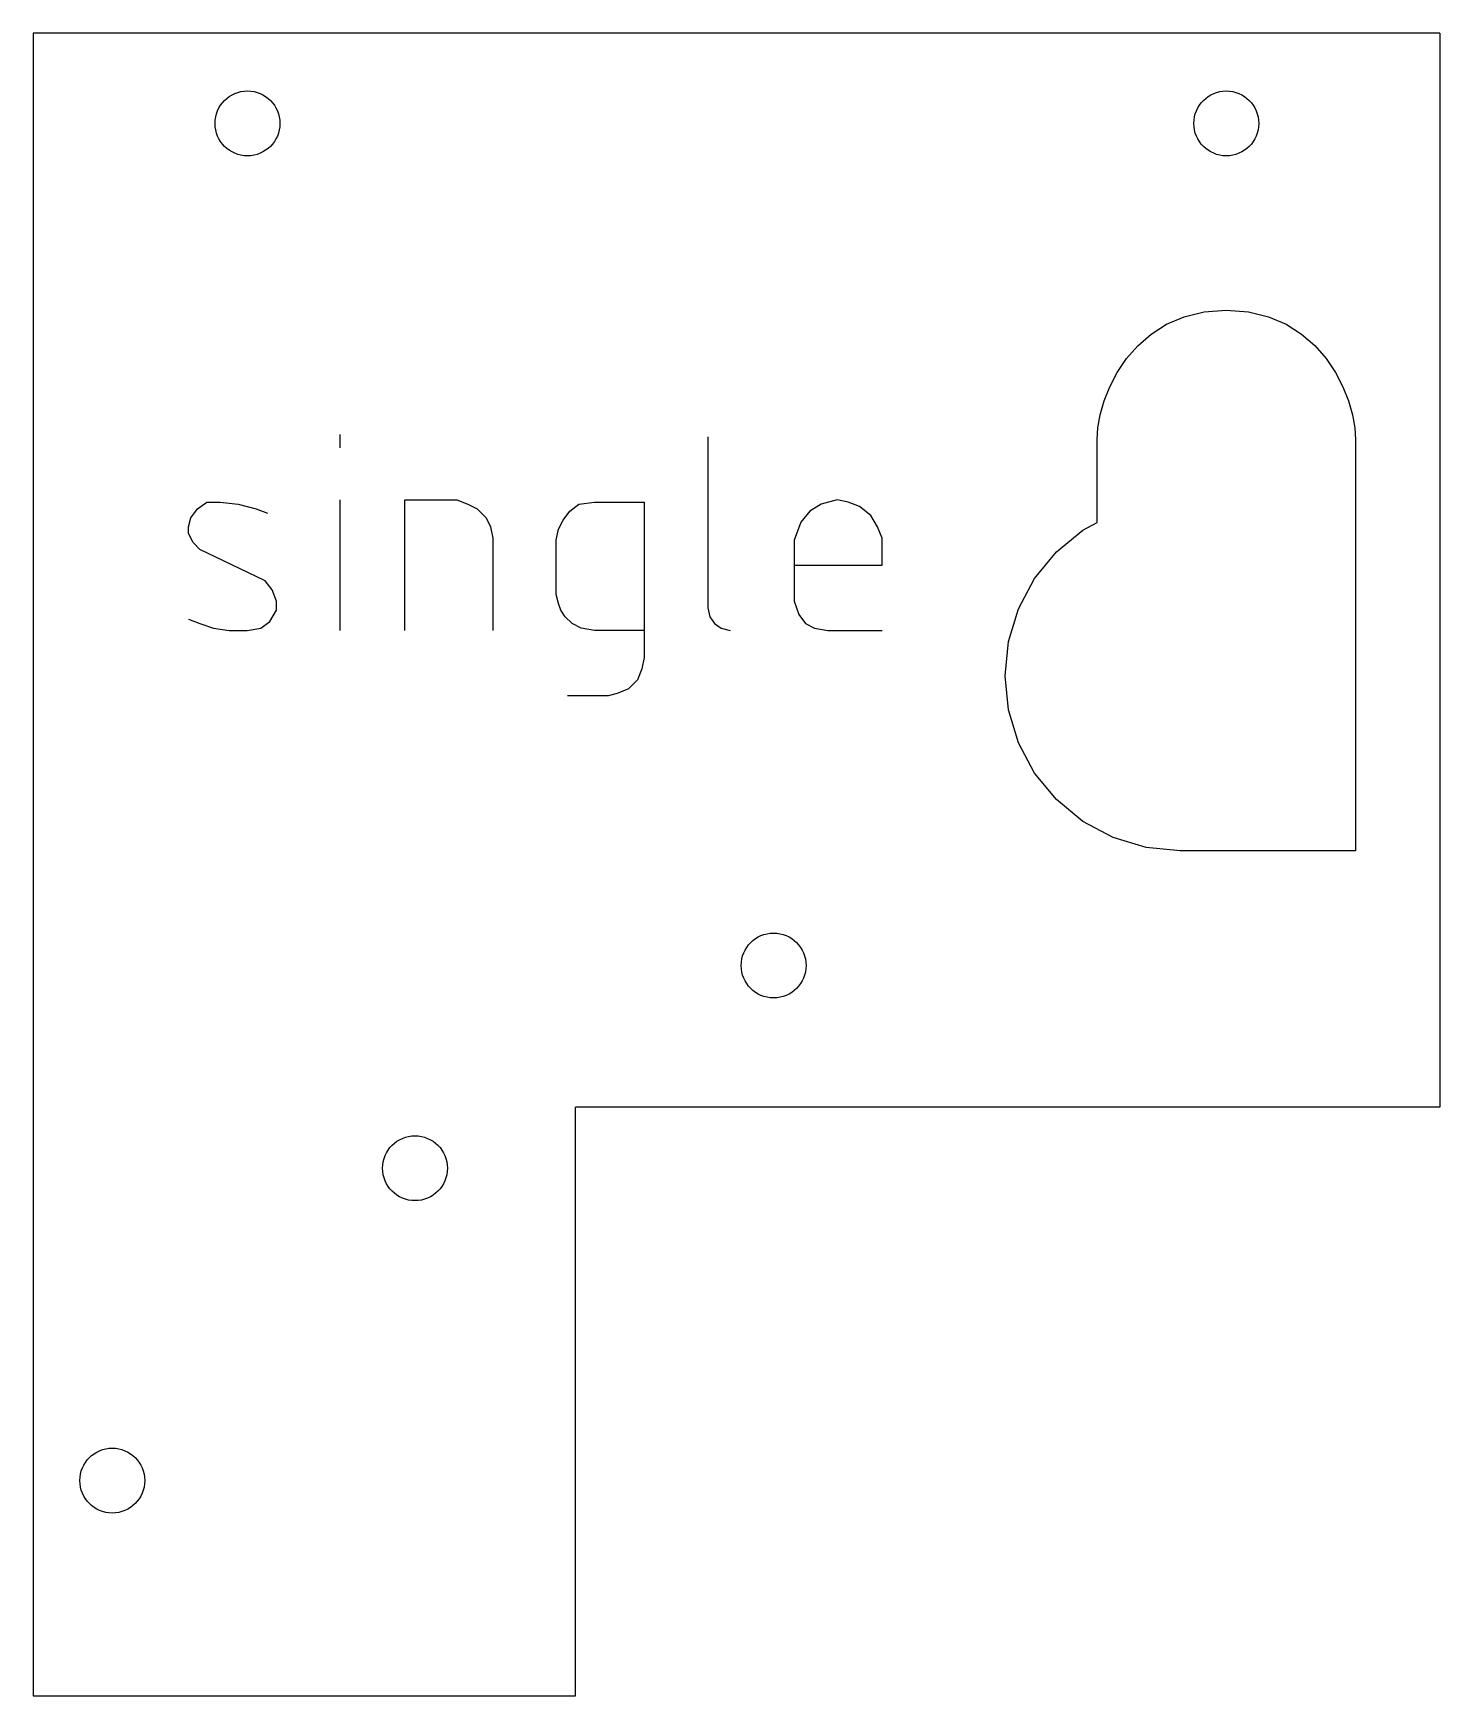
# Model space of a CAD drawing. Extents: x -271 to -206, y 5.3 to 82.2.
import ezdxf

# ---------------------------------------------------------------- set-up
doc = ezdxf.new("R2010")
doc.units = 0
doc.header["$MEASUREMENT"] = 0
doc.layers.add('CORTE', color=1, linetype='CONTINUOUS')

msp = doc.modelspace()

# ---------------------------------------------------------------- linework, layer by layer
at = {"layer": 'CORTE', "color": 1, "linetype": 'ByBlock'}
for p, q in [((-206.011, 82.164, -24.7), (-271.047, 82.163, -24.7)), ((-271.047, 82.163, -24.7), (-271.047, 5.279, -24.7)), ((-206.011, 82.164, -24.7), (-206.011, 32.5, -24.7)), ((-217.83, 69.051, -24.7), (-216.91, 69.275, -24.7)), ((-216.91, 69.275, -24.7), (-215.88, 69.355, -24.7)), ((-215.88, 69.355, -24.7), (-214.85, 69.276, -24.7)), ((-214.85, 69.276, -24.7), (-213.929, 69.053, -24.7)), ((-219.359, 68.25, -24.7), (-218.645, 68.702, -24.7)), ((-218.645, 68.702, -24.7), (-217.83, 69.051, -24.7)), ((-213.929, 69.053, -24.7), (-213.114, 68.704, -24.7)), ((-213.114, 68.704, -24.7), (-212.4, 68.252, -24.7)), ((-220.496, 67.117, -24.7), (-219.974, 67.715, -24.7)), ((-219.974, 67.715, -24.7), (-219.359, 68.25, -24.7)), ((-212.4, 68.252, -24.7), (-211.784, 67.717, -24.7)), ((-211.784, 67.717, -24.7), (-211.263, 67.119, -24.7)), ((-220.927, 66.478, -24.7), (-220.496, 67.117, -24.7)), ((-211.263, 67.119, -24.7), (-210.832, 66.48, -24.7)), ((-221.272, 65.818, -24.7), (-220.927, 66.478, -24.7)), ((-210.832, 66.48, -24.7), (-210.488, 65.819, -24.7)), ((-221.534, 65.157, -24.7), (-221.272, 65.818, -24.7)), ((-210.488, 65.819, -24.7), (-210.226, 65.158, -24.7)), ((-221.716, 64.517, -24.7), (-221.534, 65.157, -24.7)), ((-210.226, 65.158, -24.7), (-210.045, 64.517, -24.7)), ((-221.857, 63.378, -24.7), (-221.823, 63.917, -24.7)), ((-221.823, 63.917, -24.7), (-221.716, 64.517, -24.7)), ((-210.045, 64.517, -24.7), (-209.938, 63.917, -24.7)), ((-209.938, 63.917, -24.7), (-209.904, 63.378, -24.7)), ((-221.857, 59.535, -24.7), (-221.857, 63.378, -24.7)), ((-209.904, 63.378, -24.7), (-209.904, 44.35, -24.7)), ((-222.511, 59.185, -24.7), (-221.857, 59.535, -24.7)), ((-223.739, 58.178, -24.7), (-222.511, 59.185, -24.7)), ((-224.746, 56.951, -24.7), (-223.739, 58.178, -24.7)), ((-225.494, 55.55, -24.7), (-224.746, 56.951, -24.7)), ((-225.955, 54.031, -24.7), (-225.494, 55.55, -24.7)), ((-226.111, 52.45, -24.7), (-225.955, 54.031, -24.7)), ((-225.955, 50.87, -24.7), (-226.111, 52.45, -24.7)), ((-225.494, 49.351, -24.7), (-225.955, 50.87, -24.7)), ((-224.746, 47.95, -24.7), (-225.494, 49.351, -24.7)), ((-223.739, 46.723, -24.7), (-224.746, 47.95, -24.7)), ((-222.511, 45.716, -24.7), (-223.739, 46.723, -24.7)), ((-221.111, 44.967, -24.7), (-222.511, 45.716, -24.7)), ((-219.591, 44.506, -24.7), (-221.111, 44.967, -24.7)), ((-218.011, 44.35, -24.7), (-219.591, 44.506, -24.7)), ((-209.904, 44.35, -24.7), (-218.011, 44.35, -24.7)), ((-206.011, 32.5, -24.7), (-245.974, 32.5, -24.7)), ((-245.974, 5.279, -24.7), (-245.974, 32.5, -24.7)), ((-271.047, 5.279, -24.7), (-245.974, 5.279, -24.7))]:
    msp.add_line(p, q, dxfattribs=at)
at = {"layer": 'CORTE', "color": 2, "linetype": 'Continuous'}
for p, q in [((-256.862, 62.984), (-256.862, 63.609)), ((-256.862, 54.546), (-256.862, 60.588))]:
    msp.add_line(p, q, dxfattribs=at)
for points in [[(-239.862, 63.505), (-239.862, 55.588), (-239.757, 55.171), (-239.549, 54.859), (-239.237, 54.651), (-238.82, 54.546)], [(-263.862, 55.067), (-263.341, 54.859), (-262.716, 54.651), (-261.987, 54.546), (-261.153, 54.546), (-260.528, 54.651), (-260.112, 54.963), (-259.799, 55.484), (-259.799, 55.901), (-260.007, 56.421), (-260.32, 56.838), (-260.737, 57.046), (-263.341, 58.296), (-263.653, 58.609), (-263.862, 59.026), (-263.862, 59.338), (-263.757, 59.755), (-263.445, 60.171), (-263.028, 60.484), (-262.403, 60.484), (-261.57, 60.38), (-260.737, 60.171), (-260.216, 59.963)], [(-253.862, 54.546), (-253.862, 60.588), (-251.466, 60.588), (-250.945, 60.38), (-250.528, 60.171), (-250.112, 59.755), (-249.903, 59.338), (-249.799, 58.817), (-249.799, 54.546)], [(-242.799, 54.546), (-245.091, 54.546), (-245.716, 54.651), (-246.132, 54.859), (-246.445, 55.171), (-246.653, 55.484), (-246.757, 55.796), (-246.862, 56.213), (-246.862, 58.713), (-246.757, 59.234), (-246.549, 59.651), (-246.237, 60.067), (-245.82, 60.38), (-245.091, 60.484), (-242.799, 60.484), (-242.799, 53.296), (-242.903, 52.776), (-243.112, 52.255), (-243.528, 51.838), (-244.049, 51.63), (-244.466, 51.526), (-246.341, 51.526)], [(-235.862, 57.567), (-231.799, 57.567), (-231.799, 58.817), (-232.007, 59.338), (-232.32, 59.859), (-232.841, 60.276), (-233.362, 60.484), (-233.882, 60.588), (-234.612, 60.38), (-235.132, 60.067), (-235.549, 59.546), (-235.862, 58.713), (-235.862, 55.901), (-235.653, 55.276), (-235.341, 54.859), (-234.924, 54.651), (-234.299, 54.546), (-231.799, 54.546)]]:
    msp.add_lwpolyline(points, dxfattribs=at)
at = {"layer": 'CORTE', "color": 1, "linetype": 'ByBlock'}
for centre in [(-261.142, 77.994, -24.7), (-215.881, 77.994, -24.7), (-236.813, 39.05, -24.7), (-253.395, 29.675, -24.7), (-267.393, 15.229, -24.7)]:
    msp.add_circle(centre, 1.5, dxfattribs=at)

doc.saveas('drawing.dxf')
